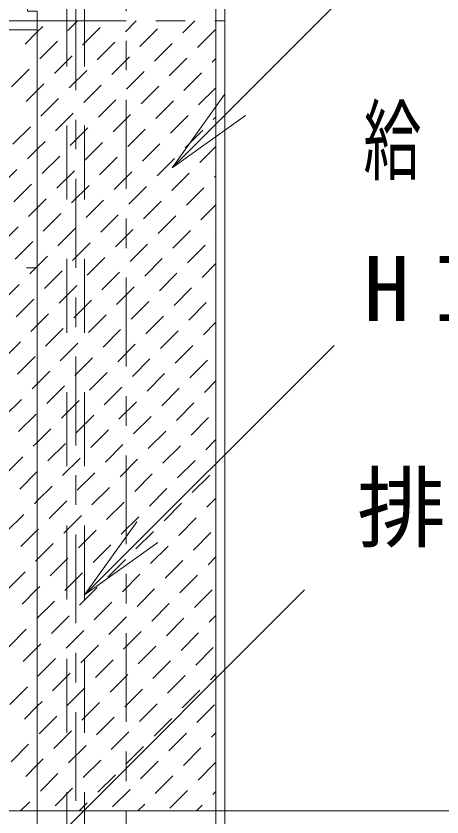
# Model space of a CAD drawing. Units: millimetres on the paper, scale 1:30. Extents: x -385 to 0, y 0 to 338.
# Drawn here: x -179.33 to -164.94, y 97.81 to 124.85 of the extents above; entities that cross this region are included whole.
import ezdxf

# ---------------------------------------------------------------- set-up
doc = ezdxf.new("R2010")
doc.units = ezdxf.units.MM
for name, pattern in [('USER1', [4.5, 2.5, -2]), ('USER2', [6, 3, -1, 1, -1]), ('USER3', [8, 3, -1, 1, -1, 1, -1]), ('USER4', [8, 5, -3])]:
    doc.linetypes.add(name, pattern=pattern)
doc.layers.add('LY_1', color=7, linetype='Continuous', lineweight=13)
doc.styles.add('ＭＳ ゴシック', font='')
doc.styles.get('ＭＳ ゴシック').set_extended_font_data('MS Gothic')

# ---------------------------------------------------------------- blocks, each defined once
blk = doc.blocks.new('open_arrow')
at = {"color": 0, "linetype": 'Continuous', "lineweight": -2}
blk.add_lwpolyline([(7.5, 1.25), (0, 0), (7.5, -1.25)], dxfattribs=at)

msp = doc.modelspace()

# ---------------------------------------------------------------- linework, layer by layer
at = {"layer": 'LY_1', "color": 4, "linetype": 'USER2'}
msp.add_line((-175.611, 83.014), (-175.611, 140.229), dxfattribs=at)
at = {"layer": 'LY_1', "color": 253}
for p, q in [((-172.577, 139.68), (-172.577, 83.014)), ((-195.277, 124.38), (-178.611, 124.38))]:
    msp.add_line(p, q, dxfattribs=at)
at = {"layer": 'LY_1', "color": 4, "linetype": 'USER1'}
for p, q in [((-177.611, 130.147), (-177.611, 86.714)), ((-177.011, 130.147), (-177.011, 86.714))]:
    msp.add_line(p, q, dxfattribs=at)
at = {"layer": 'LY_1'}
for p, q in [((-174.058, 119.724), (-167.139, 126.643)), ((-177.577, 124.357), (-177.254, 124.68)), ((-175.636, 124.318), (-175.274, 124.68)), ((-173.696, 124.278), (-173.294, 124.68)), ((-178.611, 124.313), (-178.428, 124.496)), ((-177.082, 123.862), (-176.488, 124.456)), ((-175.142, 123.823), (-174.548, 124.417)), ((-179.022, 123.902), (-178.611, 124.313)), ((-173.201, 123.783), (-172.607, 124.377)), ((-178.527, 123.407), (-177.933, 124.001)), ((-176.587, 123.367), (-175.993, 123.961)), ((-174.647, 123.328), (-174.053, 123.922)), ((-178.032, 122.912), (-177.438, 123.506)), ((-176.092, 122.872), (-175.498, 123.466)), ((-174.152, 122.833), (-173.558, 123.427)), ((-172.706, 123.288), (-172.577, 123.417)), ((-179.477, 122.457), (-178.884, 123.05)), ((-177.537, 122.417), (-176.943, 123.011)), ((-175.597, 122.377), (-175.003, 122.971)), ((-173.657, 122.338), (-173.063, 122.932)), ((-178.611, 122.333), (-178.389, 122.556)), ((-177.042, 121.922), (-176.448, 122.516)), ((-178.983, 121.962), (-178.611, 122.333)), ((-175.102, 121.882), (-174.508, 122.476)), ((-173.162, 121.843), (-172.577, 122.427)), ((-178.488, 121.467), (-177.894, 122.061)), ((-176.547, 121.427), (-175.953, 122.021)), ((-174.607, 121.387), (-174.013, 121.981)), ((-177.993, 120.972), (-177.399, 121.566)), ((-176.052, 120.932), (-175.458, 121.526)), ((-174.112, 120.892), (-173.518, 121.486)), ((-172.667, 121.348), (-172.577, 121.437)), ((-179.438, 120.516), (-178.844, 121.11)), ((-177.498, 120.477), (-176.904, 121.071)), ((-175.557, 120.437), (-174.963, 121.031)), ((-173.617, 120.397), (-173.023, 120.991)), ((-178.611, 120.353), (-178.349, 120.615)), ((-178.943, 120.021), (-178.611, 120.353)), ((-177.003, 119.982), (-176.409, 120.576)), ((-175.062, 119.942), (-174.468, 120.536)), ((-173.122, 119.902), (-172.577, 120.447)), ((-178.448, 119.526), (-177.854, 120.12)), ((-176.508, 119.487), (-175.914, 120.081)), ((-174.567, 119.447), (-173.973, 120.041)), ((-179.893, 119.071), (-179.299, 119.665)), ((-177.953, 119.031), (-177.359, 119.625)), ((-176.013, 118.992), (-175.419, 119.586)), ((-174.072, 118.952), (-173.478, 119.546)), ((-172.627, 119.407), (-172.577, 119.457)), ((-179.398, 118.576), (-178.804, 119.17)), ((-177.458, 118.536), (-176.864, 119.13)), ((-175.518, 118.497), (-174.924, 119.091)), ((-173.577, 118.457), (-172.983, 119.051)), ((-178.611, 118.374), (-178.309, 118.675)), ((-176.963, 118.041), (-176.369, 118.635)), ((-175.023, 118.002), (-174.429, 118.596)), ((-173.082, 117.962), (-172.577, 118.467)), ((-178.903, 118.081), (-178.611, 118.374)), ((-178.408, 117.586), (-177.814, 118.18)), ((-176.468, 117.546), (-175.874, 118.14)), ((-174.528, 117.507), (-173.934, 118.101)), ((-179.854, 117.131), (-179.26, 117.725)), ((-177.913, 117.091), (-177.319, 117.685)), ((-175.973, 117.051), (-175.379, 117.645)), ((-174.033, 117.012), (-173.439, 117.606)), ((-172.587, 117.467), (-172.577, 117.477)), ((-179.359, 116.636), (-178.765, 117.23)), ((-177.418, 116.596), (-176.824, 117.19)), ((-175.478, 116.556), (-174.884, 117.15)), ((-173.538, 116.517), (-172.944, 117.111)), ((-178.611, 116.394), (-178.27, 116.735)), ((-176.923, 116.101), (-176.329, 116.695)), ((-174.983, 116.061), (-174.389, 116.655)), ((-178.864, 116.141), (-178.611, 116.394)), ((-173.043, 116.022), (-172.577, 116.487)), ((-178.369, 115.646), (-177.775, 116.24)), ((-176.428, 115.606), (-175.834, 116.2)), ((-174.488, 115.566), (-173.894, 116.16)), ((-179.814, 115.19), (-179.22, 115.784)), ((-177.874, 115.151), (-177.28, 115.745)), ((-175.933, 115.111), (-175.34, 115.705)), ((-173.993, 115.071), (-173.399, 115.665)), ((-179.319, 114.695), (-178.725, 115.289)), ((-177.379, 114.656), (-176.785, 115.25)), ((-175.438, 114.616), (-174.845, 115.21)), ((-173.498, 114.577), (-172.904, 115.17)), ((-178.611, 114.414), (-178.23, 114.794)), ((-176.884, 114.161), (-176.29, 114.755)), ((-174.944, 114.121), (-174.35, 114.715)), ((-178.824, 114.2), (-178.611, 114.414)), ((-173.003, 114.082), (-172.577, 114.507)), ((-178.329, 113.705), (-177.735, 114.299)), ((-176.389, 113.666), (-175.795, 114.26)), ((-174.449, 113.626), (-173.855, 114.22)), ((-179.774, 113.25), (-179.18, 113.844)), ((-177.834, 113.21), (-177.24, 113.804)), ((-177.011, 105.3), (-168.588, 113.723)), ((-175.894, 113.171), (-175.3, 113.765)), ((-173.954, 113.131), (-173.36, 113.725)), ((-179.279, 112.755), (-178.686, 113.349)), ((-177.339, 112.715), (-176.745, 113.309)), ((-175.399, 112.676), (-174.805, 113.27)), ((-173.459, 112.636), (-172.865, 113.23)), ((-178.611, 112.434), (-178.191, 112.854)), ((-176.844, 112.22), (-176.25, 112.814)), ((-174.904, 112.181), (-174.31, 112.775)), ((-172.964, 112.141), (-172.577, 112.528)), ((-178.785, 112.26), (-178.611, 112.434)), ((-178.29, 111.765), (-177.696, 112.359)), ((-176.349, 111.725), (-175.755, 112.319)), ((-174.409, 111.686), (-173.815, 112.28)), ((-179.735, 111.31), (-179.141, 111.904)), ((-177.795, 111.27), (-177.201, 111.864)), ((-175.854, 111.231), (-175.26, 111.824)), ((-173.914, 111.191), (-173.32, 111.785)), ((-179.24, 110.815), (-178.646, 111.409)), ((-177.3, 110.775), (-176.706, 111.369)), ((-175.359, 110.736), (-174.765, 111.329)), ((-173.419, 110.696), (-172.825, 111.29)), ((-178.611, 110.454), (-178.151, 110.914)), ((-176.805, 110.28), (-176.211, 110.874)), ((-174.864, 110.241), (-174.27, 110.835)), ((-178.745, 110.32), (-178.611, 110.454)), ((-178.25, 109.825), (-177.656, 110.419)), ((-176.31, 109.785), (-175.716, 110.379)), ((-174.369, 109.746), (-173.775, 110.34)), ((-172.924, 110.201), (-172.577, 110.548)), ((-179.695, 109.369), (-179.101, 109.963)), ((-177.755, 109.33), (-177.161, 109.924)), ((-175.815, 109.29), (-175.221, 109.884)), ((-173.874, 109.251), (-173.28, 109.845)), ((-179.2, 108.874), (-178.611, 109.464)), ((-178.611, 109.464), (-178.606, 109.468)), ((-177.26, 108.835), (-176.666, 109.429)), ((-175.32, 108.795), (-174.726, 109.389)), ((-173.379, 108.756), (-172.785, 109.35)), ((-178.611, 108.474), (-178.111, 108.973)), ((-176.765, 108.34), (-176.171, 108.934)), ((-174.825, 108.3), (-174.231, 108.894)), ((-178.705, 108.379), (-178.611, 108.474)), ((-178.21, 107.884), (-177.616, 108.478)), ((-176.27, 107.845), (-175.676, 108.439)), ((-172.884, 108.261), (-172.577, 108.568)), ((-174.33, 107.805), (-173.736, 108.399)), ((-179.656, 107.429), (-179.062, 108.023)), ((-177.715, 107.39), (-177.121, 107.983)), ((-175.775, 107.35), (-175.181, 107.944)), ((-173.835, 107.31), (-173.241, 107.904)), ((-179.161, 106.934), (-178.611, 107.484)), ((-178.611, 107.484), (-178.567, 107.528)), ((-177.22, 106.895), (-176.626, 107.489)), ((-175.28, 106.855), (-174.686, 107.449)), ((-173.34, 106.815), (-172.746, 107.409)), ((-178.611, 106.494), (-178.072, 107.033)), ((-176.725, 106.4), (-176.131, 106.994)), ((-174.785, 106.36), (-174.191, 106.954)), ((-172.845, 106.32), (-172.577, 106.588)), ((-178.666, 106.439), (-178.611, 106.494)), ((-178.171, 105.944), (-177.577, 106.538)), ((-176.23, 105.905), (-175.636, 106.499)), ((-174.29, 105.865), (-173.696, 106.459)), ((-179.616, 105.489), (-179.022, 106.083)), ((-177.676, 105.449), (-177.082, 106.043)), ((-175.735, 105.41), (-175.142, 106.004)), ((-173.795, 105.37), (-173.201, 105.964)), ((-181.777, 93.28), (-169.583, 105.474)), ((-179.121, 104.994), (-178.611, 105.504)), ((-178.611, 105.504), (-178.527, 105.588)), ((-177.181, 104.954), (-176.587, 105.548)), ((-175.241, 104.915), (-174.647, 105.509)), ((-173.3, 104.875), (-172.706, 105.469)), ((-178.611, 104.514), (-178.032, 105.093)), ((-176.686, 104.459), (-176.092, 105.053)), ((-174.746, 104.42), (-174.152, 105.014)), ((-178.626, 104.499), (-178.611, 104.514)), ((-178.131, 104.004), (-177.537, 104.598)), ((-176.191, 103.964), (-175.597, 104.558)), ((-174.251, 103.925), (-173.657, 104.519)), ((-172.805, 104.38), (-172.577, 104.608)), ((-179.576, 103.549), (-178.983, 104.142)), ((-177.636, 103.509), (-177.042, 104.103)), ((-175.696, 103.469), (-175.102, 104.063)), ((-173.756, 103.43), (-173.162, 104.024)), ((-178.611, 103.524), (-178.488, 103.648)), ((-177.141, 103.014), (-176.547, 103.608)), ((-179.082, 103.054), (-178.611, 103.524)), ((-175.201, 102.974), (-174.607, 103.568)), ((-173.261, 102.935), (-172.667, 103.529)), ((-178.587, 102.559), (-177.993, 103.153)), ((-176.646, 102.519), (-176.052, 103.113)), ((-174.706, 102.479), (-174.112, 103.073)), ((-178.092, 102.064), (-177.498, 102.658)), ((-176.151, 102.024), (-175.557, 102.618)), ((-174.211, 101.984), (-173.617, 102.578)), ((-172.766, 102.44), (-172.577, 102.628)), ((-179.537, 101.608), (-178.943, 102.202)), ((-177.597, 101.569), (-177.003, 102.163)), ((-175.656, 101.529), (-175.062, 102.123)), ((-173.716, 101.489), (-173.122, 102.083)), ((-178.611, 101.544), (-178.448, 101.707)), ((-179.042, 101.113), (-178.611, 101.544)), ((-177.102, 101.074), (-176.508, 101.668)), ((-175.161, 101.034), (-174.567, 101.628)), ((-173.221, 100.994), (-172.627, 101.588)), ((-178.547, 100.618), (-177.953, 101.212)), ((-176.607, 100.579), (-176.013, 101.173)), ((-174.666, 100.539), (-174.072, 101.133)), ((-178.052, 100.123), (-177.458, 100.717)), ((-176.112, 100.084), (-175.518, 100.678)), ((-174.171, 100.044), (-173.577, 100.638)), ((-172.726, 100.499), (-172.577, 100.648)), ((-179.497, 99.668), (-178.903, 100.262)), ((-177.557, 99.628), (-176.963, 100.222)), ((-175.617, 99.589), (-175.023, 100.183)), ((-173.676, 99.549), (-173.082, 100.143)), ((-179.002, 99.173), (-178.611, 99.565)), ((-178.611, 99.565), (-178.408, 99.767)), ((-177.062, 99.133), (-176.468, 99.727)), ((-175.122, 99.094), (-174.528, 99.688)), ((-173.181, 99.054), (-172.587, 99.648)), ((-178.507, 98.678), (-177.913, 99.272)), ((-176.567, 98.638), (-175.973, 99.232)), ((-174.627, 98.599), (-174.033, 99.193)), ((-178.012, 98.183), (-177.418, 98.777)), ((-176.072, 98.143), (-175.478, 98.737)), ((-174.132, 98.104), (-173.538, 98.698)), ((-172.686, 98.559), (-172.577, 98.668)), ((-179.172, 98.014), (-178.864, 98.322)), ((-177.192, 98.014), (-176.923, 98.282)), ((-175.212, 98.014), (-174.983, 98.242)), ((-173.232, 98.014), (-173.043, 98.203)), ((-162.965, 98.014), (-228.782, 98.014))]:
    msp.add_line(p, q, dxfattribs=at)
at = {"layer": 'LY_1', "color": 253, "linetype": 'USER3'}
msp.add_line((-178.611, 124.68), (-172.277, 124.68), dxfattribs=at)
at = {"layer": 'LY_1'}
for points in [[(-178.944, 125.014), (-178.944, 139.38), (-178.644, 139.68), (-172.577, 139.68), (-172.277, 139.38), (-172.277, 83.314), (-172.577, 83.014), (-178.311, 83.014), (-178.611, 83.314), (-178.611, 125.014)], [(-178.611, 83.314), (-178.611, 124.68), (-194.977, 124.68), (-195.277, 124.38), (-195.277, 83.314), (-194.977, 83.014), (-178.911, 83.014)]]:
    msp.add_lwpolyline(points, close=True, dxfattribs=at)
at = {"layer": 'LY_1', "color": 4, "linetype": 'USER2'}
msp.add_lwpolyline([(-178.944, 131.347), (-177.311, 131.347), (-177.311, 84.583)], dxfattribs=at)
at = {"layer": 'LY_1', "color": 253, "linetype": 'USER4'}
msp.add_lwpolyline([(-195.277, 116.647), (-194.977, 116.347), (-178.611, 116.347)], dxfattribs=at)

# ---------------------------------------------------------------- block references
at = {"layer": 'LY_1', "xscale": 0.4, "yscale": 0.4, "rotation": 45}
for p in [(-174.058, 119.724), (-177.011, 105.3)]:
    msp.add_blockref('open_arrow', p, dxfattribs=at)

# ---------------------------------------------------------------- texts
at = {"layer": 'LY_1', "char_height": 2.199, "attachment_point": 4, "style": 'ＭＳ ゴシック'}
for s, insert in [('\\T1.5;\\W0.65;給水管：', (-167.596, 120.523)), ('\\T1.5;\\W1.05;HIVP管\u300013', (-167.596, 115.523)), ('\\T1.5;排水管:VP50', (-167.814, 108.124))]:
    msp.add_mtext(s, dxfattribs=dict(at, insert=insert))

doc.saveas('drawing.dxf')
